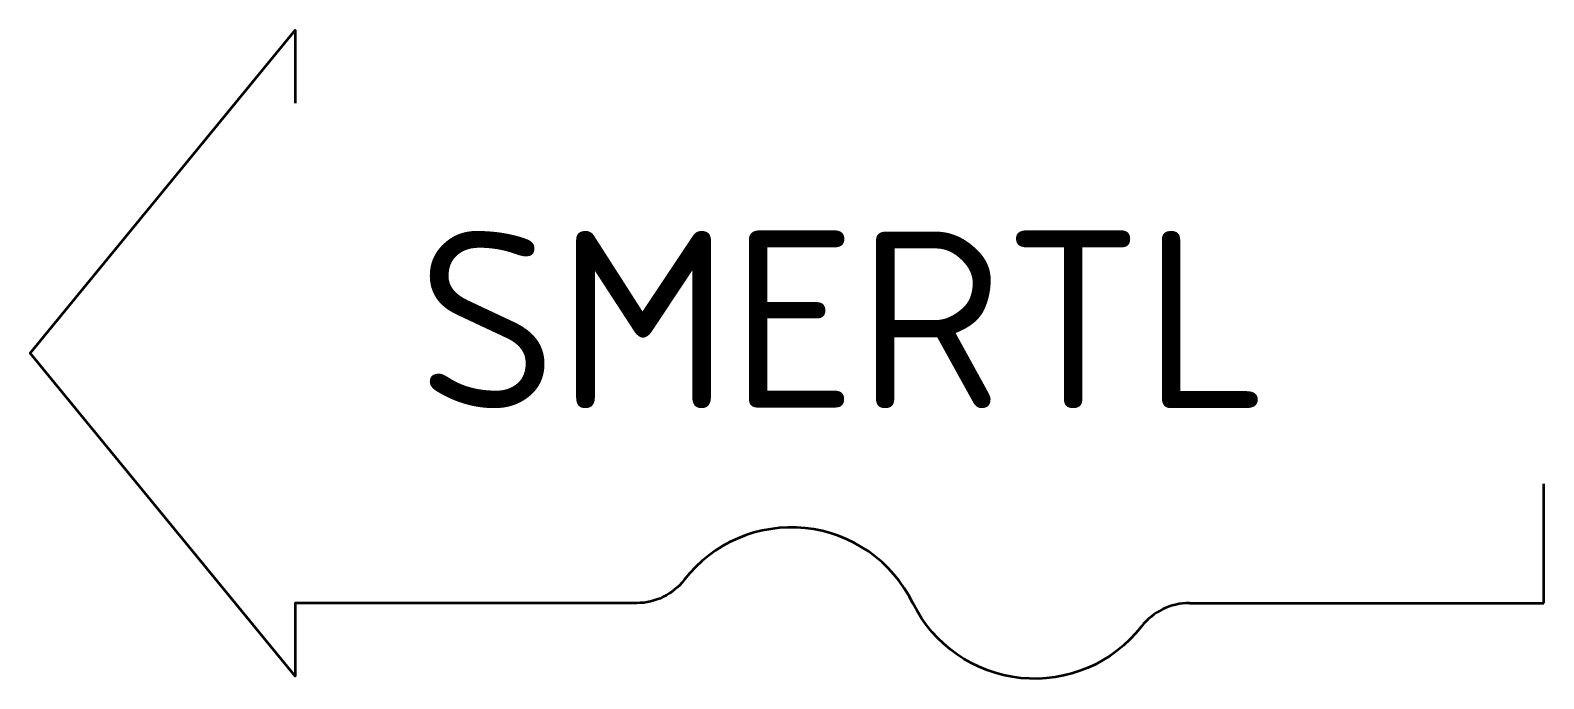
# Model space of a CAD drawing. Header units: metres. Extents: x 0 to 1.07, y -0.23 to 0.23.
import ezdxf

# ---------------------------------------------------------------- set-up
doc = ezdxf.new("R2010")
doc.units = ezdxf.units.M
doc.styles.add('DP_ISOCPEUR', font='isocpeur.ttf')

msp = doc.modelspace()

# ---------------------------------------------------------------- linework, layer by layer
at = {"color": 0, "lineweight": 50}
for p, q in [((1.068, -0.1763), (1.068, -0.0923)), ((0.818, -0.1763), (0.818, -0.1763)), ((0.818, -0.1763), (1.068, -0.1763))]:
    msp.add_line(p, q, dxfattribs=at)
msp.add_lwpolyline([(0.818, -0.1763, 0.231014), (0.7841, -0.1929, -0.553071), (0.6229, -0.1763, 0.553664), (0.4615, -0.1599, -0.231492), (0.428, -0.1763), (0.187, -0.1763), (0.187, -0.2278), (0, 0), (0.187, 0.2278), (0.187, 0.1763)], format="xyb", dxfattribs=at)

# ---------------------------------------------------------------- texts
at = {"color": 0, "style": 'DP_ISOCPEUR'}
msp.add_attdef('SMERTL', (0.273, -0.0388), '', height=0.125, dxfattribs=at)

doc.saveas('drawing.dxf')
